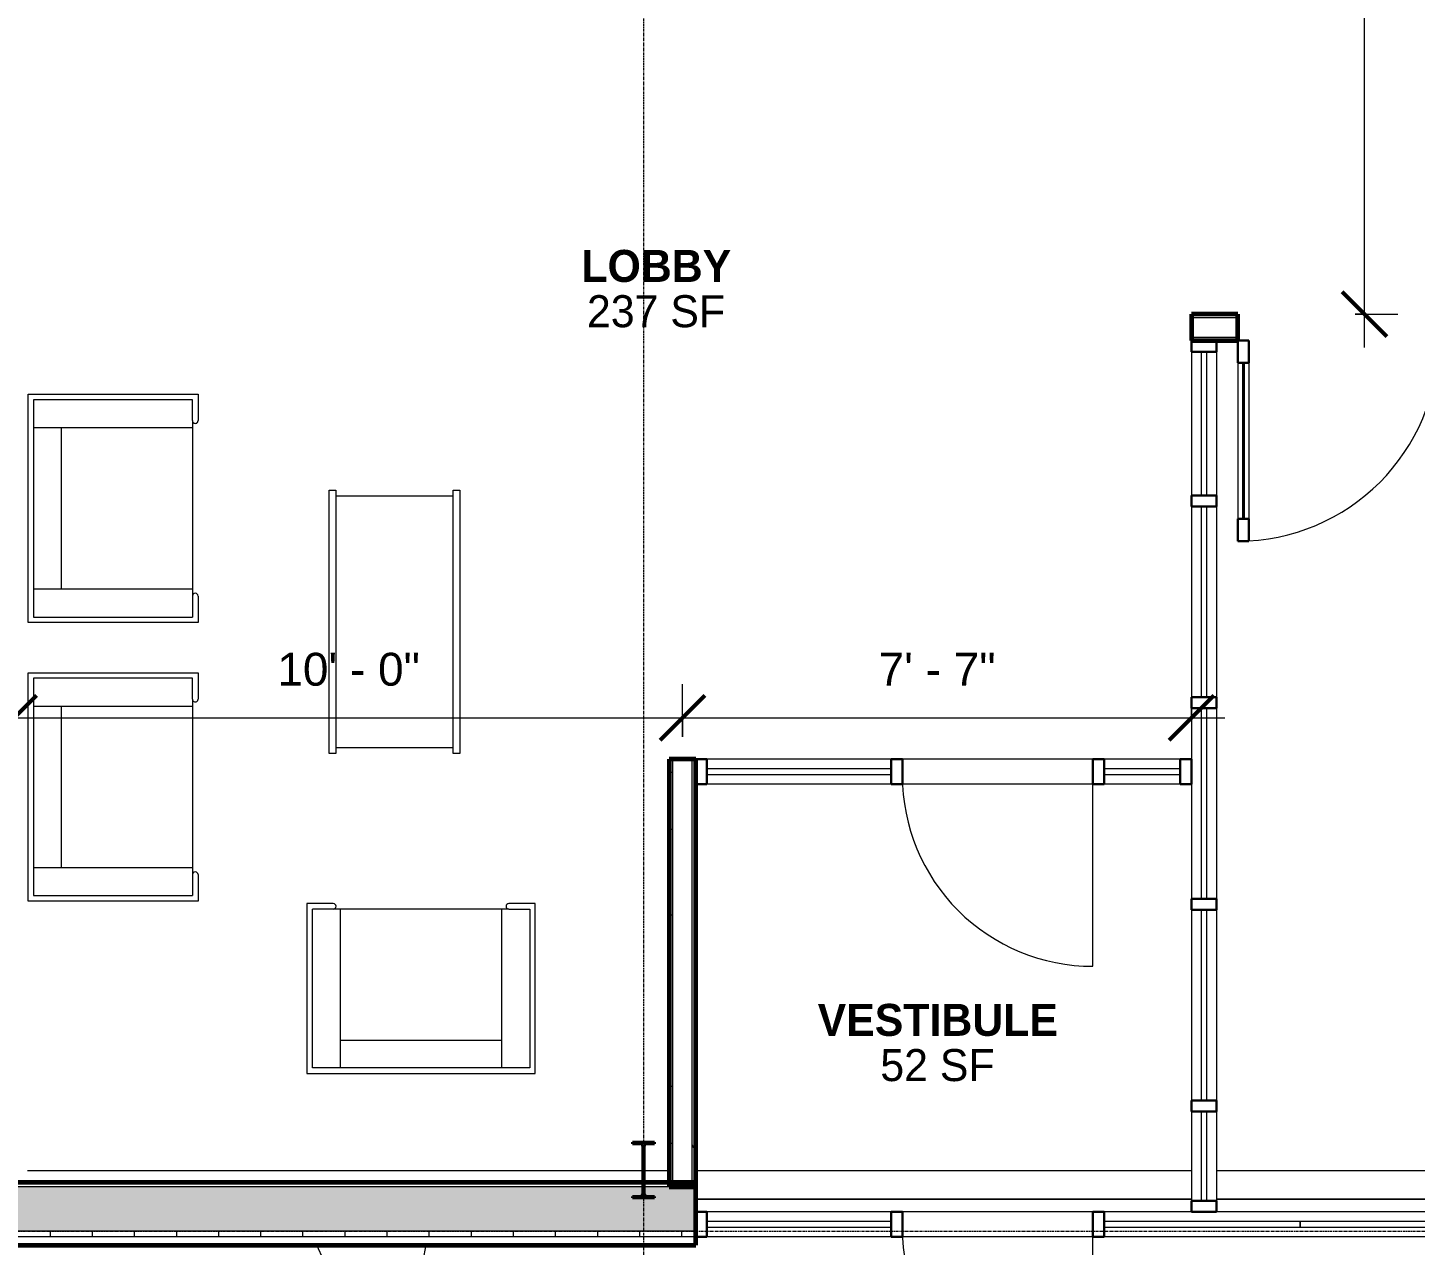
# Model space of a CAD drawing. Header units: inches. Extents: x 30 to 2293, y -1876 to -115.
# Drawn here: x 1589.8 to 1838.8, y -1539 to -1320.5 of the extents above; entities that cross this region are included whole.
import ezdxf

# ---------------------------------------------------------------- set-up
doc = ezdxf.new("R2010")
doc.units = ezdxf.units.IN
doc.header["$MEASUREMENT"] = 0
doc.linetypes.add('Grid Line 1_2_', pattern=[0.875, 0.5, -0.125, 0.125, -0.125])
for name, color, linetype, lineweight in [('A-ANNO-DIMS', 211, 'Continuous', 9), ('A-ANNO-DIMS-64', 211, 'Continuous', 9), ('A-AREA-IDEN', 2, 'Continuous', 9), ('A-DOOR', 31, 'Continuous', 18), ('A-DOOR-GLAZ', 31, 'Continuous', 40), ('A-GLAZ-CURT', 52, 'Continuous', 9), ('A-GLAZ-CWMG', 51, 'Continuous', 9), ('A-WALL', 113, 'Continuous', 18), ('A-WALL-PATT', 111, 'Continuous', 60), ('C-TOPO', 7, 'Continuous', 9), ('I-FURN', 30, 'Continuous', 9), ('I-FURN-PNLS', 30, 'Continuous', 9), ('I-WALL', 2, 'Continuous', 18), ('L-PLNT', 71, 'Continuous', 9), ('L-SITE-WALL', 31, 'Continuous', 18), ('S-COLS', 52, 'Continuous', 9), ('S-GRID', 1, 'Continuous', 9)]:
    doc.layers.add(name, color=color, linetype=linetype, lineweight=lineweight)
doc.styles.add('Arial', font='arial.ttf', dxfattribs={"height": 5.901198})
doc.styles.add('Century Gothic', font='GOTHIC.TTF', dxfattribs={"height": 5.748447})
doc.styles.add('Century Gothic_B', font='GOTHICB.TTF', dxfattribs={"height": 5.744479})
doc.dimstyles.new('Linear_-_3_32__Arial', dxfattribs={"dimscale": 12, "dimtxt": 6, "dimasz": 0.666667, "dimexe": 0.5, "dimexo": 0.333333, "dimgap": 0.333333, "dimtad": 1, "dimdec": 0, "dimzin": 1, "dimdsep": 46, "dimlunit": 4, "dimtxsty": 'Arial', "dimblk1": 'OBLIQUE', "dimblk2": 'OBLIQUE', "dimsah": 1, "dimcen": 0.09, "dimdle": 0.5, "dimazin": 0, "dimtfac": 1, "dimtdec": 4, "dimtix": 1, "dimtmove": 0, "dimatfit": 3, "dimfxl": 1, "dimtvp": 1, "dimfrac": 2, "dimtolj": 1, "dimtzin": 0, "dimarcsym": 2})
doc.dimstyles.new('Linear_-_3_32__Arial_1', dxfattribs={"dimscale": 12, "dimtxt": 6, "dimasz": 0.666667, "dimexe": 0.5, "dimexo": 0.333333, "dimgap": 0.333333, "dimtad": 1, "dimdec": 0, "dimzin": 1, "dimdsep": 46, "dimlunit": 4, "dimtxsty": 'Arial', "dimblk1": 'OBLIQUE', "dimblk2": 'OBLIQUE', "dimsah": 1, "dimcen": 0.09, "dimdle": 0.5, "dimazin": 0, "dimtfac": 1, "dimtdec": 4, "dimtix": 1, "dimtmove": 0, "dimatfit": 3, "dimfxl": 1, "dimtvp": 1, "dimfrac": 2, "dimtolj": 1, "dimtzin": 0, "dimarcsym": 2})
doc.dimstyles.new('Linear_-_3_32__Arial_2', dxfattribs={"dimscale": 12, "dimtxt": 6, "dimasz": 0.666667, "dimexe": 0.5, "dimexo": 0.333333, "dimgap": 0.333333, "dimtad": 1, "dimdec": 0, "dimzin": 1, "dimdsep": 46, "dimlunit": 4, "dimtxsty": 'Arial', "dimblk1": 'OBLIQUE', "dimblk2": 'OBLIQUE', "dimsah": 1, "dimcen": 0.09, "dimdle": 0.5, "dimazin": 0, "dimtfac": 1, "dimtdec": 4, "dimtix": 1, "dimtmove": 0, "dimatfit": 3, "dimfxl": 1, "dimtvp": 1, "dimfrac": 2, "dimtolj": 1, "dimtzin": 0, "dimarcsym": 2})
pattern_1 = [(0, (0, 0), (20.48, 5.12), [0.845, -14.515, 0.845, -14.515, -81.92]), (0, (0, 0), (20.48, 5.12), [-30.72, 0.845, -29.875, 0.845, -14.515, -35.84]), (0, (0, 0), (20.48, 5.12), [-76.8, 0.845, -9.395, 0.845, -24.755]), (120, (7.68, 2.56), (-14.67405, 15.1762), [0.845, -14.515, 0.845, -14.515, -81.92]), (120, (7.68, 2.56), (-14.67405, 15.1762), [-30.72, 0.845, -29.875, 0.845, -14.515, -35.84]), (120, (7.68, 2.56), (-14.67405, 15.1762), [-76.8, 0.845, -9.395, 0.845, -24.755]), (240, (10.24, 12.8), (-5.80595, -20.2962), [0.845, -14.515, 0.845, -14.515, -81.92]), (240, (10.24, 12.8), (-5.80595, -20.2962), [-30.72, 0.845, -29.875, 0.845, -14.515, -35.84]), (240, (10.24, 12.8), (-5.80595, -20.2962), [-76.8, 0.845, -9.395, 0.845, -24.755])]

# ---------------------------------------------------------------- blocks, each defined once
blk = doc.blocks.new('System Panel - Exterior Glazing-V25-Floor Plan - Office Annex')
at = {"layer": 'A-GLAZ-CURT', "color": 10, "lineweight": 18}
for p, q in [((16.53125, 1.25), (-16.53125, 1.25)), ((-16.53125, 1.25), (-16.53125, 0.25)), ((-16.53125, 0.25), (16.53125, 0.25)), ((16.53125, 0.25), (16.53125, 1.25))]:
    blk.add_line(p, q, dxfattribs=at)
at = {"layer": 'A-GLAZ-CURT', "color": 130}
for p, q in [((-16.53125, 0.25), (-16.53125, 1.25)), ((16.53125, 1.25), (16.53125, 0.25))]:
    blk.add_line(p, q, dxfattribs=at)
at = {"layer": 'A-GLAZ-CURT', "color": 254}
for p, q in [((16.53125, 1.25), (-16.53125, 1.25)), ((-16.53125, 0.25), (16.53125, 0.25))]:
    blk.add_line(p, q, dxfattribs=at)
blk = doc.blocks.new('System Panel - Exterior Glazing-436193-Floor Plan - Office Annex')
at = {"layer": 'A-GLAZ-CURT', "color": 10, "lineweight": 18}
for p, q in [((17.59375, 1.25), (-17.59375, 1.25)), ((-17.59375, 1.25), (-17.59375, 0.25)), ((-17.59375, 0.25), (17.59375, 0.25)), ((17.59375, 0.25), (17.59375, 1.25))]:
    blk.add_line(p, q, dxfattribs=at)
at = {"layer": 'A-GLAZ-CURT', "color": 130}
for p, q in [((-17.59375, 0.25), (-17.59375, 1.25)), ((17.59375, 1.25), (17.59375, 0.25))]:
    blk.add_line(p, q, dxfattribs=at)
at = {"layer": 'A-GLAZ-CURT', "color": 254}
for p, q in [((17.59375, 1.25), (-17.59375, 1.25)), ((-17.59375, 0.25), (17.59375, 0.25))]:
    blk.add_line(p, q, dxfattribs=at)
blk = doc.blocks.new('Rectangular Mullion - Exterior 2_ x 4_5_-V27-Floor Plan - Office Annex')
at = {"layer": 'A-GLAZ-CWMG', "color": 7}
for p, q in [((1744.75, -1532.96), (1711.69, -1532.96)), ((1744.75, -1537.46), (1711.69, -1537.46))]:
    blk.add_line(p, q, dxfattribs=at)
blk = doc.blocks.new('Rectangular Mullion - Exterior 2_ x 4_5_-430004-Floor Plan - Office Annex')
at = {"layer": 'A-GLAZ-CWMG', "color": 7}
for p, q in [((1798.62, -1532.96), (1782.94, -1532.96)), ((1818.12, -1532.96), (1803.12, -1532.96)), ((1818.12, -1537.46), (1782.94, -1537.46))]:
    blk.add_line(p, q, dxfattribs=at)
blk = doc.blocks.new('Rectangular Mullion - Exterior 2_ x 4_5_-430005-Floor Plan - Office Annex')
at = {"layer": 'A-GLAZ-CWMG', "color": 7}
for p, q in [((1853.31, -1532.96), (1818.12, -1532.96)), ((1853.31, -1537.46), (1818.12, -1537.46))]:
    blk.add_line(p, q, dxfattribs=at)
blk = doc.blocks.new('Rectangular Mullion - Exterior 2_ x 4_5_-V30-Floor Plan - Office Annex')
at = {"layer": 'A-GLAZ-CWMG', "color": 50, "lineweight": 30}
for p, q in [((0, 1.5), (-2, 1.5)), ((-2, 1.5), (-2, -3)), ((0, -3), (0, 1.5)), ((-2, -3), (0, -3))]:
    blk.add_line(p, q, dxfattribs=at)
blk = doc.blocks.new('Rectangular Mullion - Exterior 2_ x 4_5_-V31-Floor Plan - Office Annex')
at = {"layer": 'A-GLAZ-CWMG', "color": 50, "lineweight": 30}
for p, q in [((-1, 1.5), (1, 1.5)), ((-1, -3), (-1, 1.5)), ((1, 1.5), (1, -3)), ((1, -3), (-1, -3))]:
    blk.add_line(p, q, dxfattribs=at)
blk = doc.blocks.new('Door_Single_Storefront - one-V32-Floor Plan - Office Annex')
at = {"layer": 'A-DOOR', "color": 10}
blk.add_line((-17.09375, 34.1875), (-17.09375, 0), dxfattribs=at)
blk.add_arc((-17.09375, 0), 34.1875, 360, 90, dxfattribs=at)
blk = doc.blocks.new('Rectangular Mullion - Exterior 2_ x 4_5_-V33-Floor Plan - Office Annex')
at = {"layer": 'A-GLAZ-CWMG', "color": 7}
for p, q in [((1780.94, -1532.96), (1746.75, -1532.96)), ((1780.94, -1537.46), (1746.75, -1537.46))]:
    blk.add_line(p, q, dxfattribs=at)
blk = doc.blocks.new('Rectangular Mullion - Exterior 2_ x 4_5_-V34-Floor Plan - Office Annex')
at = {"layer": 'A-GLAZ-CWMG', "color": 50, "lineweight": 30}
for p, q in [((-1, 1.5), (1, 1.5)), ((-1, -3), (-1, 1.5)), ((1, 1.5), (1, -3)), ((1, -3), (-1, -3))]:
    blk.add_line(p, q, dxfattribs=at)
blk = doc.blocks.new('RPC Shrub - Thevetia 5_-6_-V35-Floor Plan - Office Annex')
at = {"layer": 'L-PLNT', "color": 252}
for p, q in [((0, 0), (-13.68, 29.75)), ((-2.95, 27.84), (-2.02, 18.97)), ((0, 0), (5.94, 29.75)), ((2.95, 27.84), (2.02, 18.97)), ((0, 0), (-20.61, 26.21)), ((-12.09, 25.26), (-7.86, 16.43)), ((-7.96, 26.84), (-5.59, 18.01)), ((0, 0), (21.02, 25.88)), ((7.96, 26.84), (5.59, 18.01)), ((12.09, 25.26), (7.86, 16.43)), ((-16.33, 22.75), (-10.57, 14.53)), ((16.33, 22.75), (10.57, 14.53)), ((-19.56, 20.03), (-12.68, 13.05)), ((19.56, 20.03), (12.68, 13.05)), ((-22.54, 16.61), (-13.53, 10.3)), ((22.54, 16.61), (13.53, 10.3)), ((-24.88, 12.85), (-15.27, 7.81)), ((24.88, 12.85), (15.27, 7.81)), ((-29.1, 10.08), (0.46, 0.17)), ((-26.46, 9.16), (-18.94, 6.43)), ((0, 0), (31.86, 9.81)), ((26.46, 9.16), (18.94, 6.43)), ((-27.42, 5.69), (-19.78, 4.12)), ((27.42, 5.69), (19.78, 4.12)), ((0, 0), (-33, -4.76)), ((0, 0), (-28.22, -8.69)), ((-27.9, 2.4), (-20.28, 1.69)), ((0, 0), (-23.79, -23.36)), ((0, 0), (-14.27, -30.13)), ((0, 0), (13.06, -28.42)), ((0, 0), (4.76, -33)), ((0, 0), (17.61, -28.31)), ((0, 0), (28.36, -17.54)), ((27.9, 2.4), (20.28, 1.69)), ((-27.9, -2.4), (-20.28, -1.69)), ((4.91, -1.65), (22, -7.37)), ((27.9, -2.4), (20.28, -1.69)), ((-27.42, -5.69), (-19.78, -4.12)), ((27.42, -5.69), (19.78, -4.12)), ((-26.46, -9.16), (-18.94, -6.43)), ((26.46, -9.16), (18.94, -6.43)), ((31.57, -10.71), (20.84, -7.07)), ((-24.88, -12.85), (-15.27, -7.81)), ((24.88, -12.85), (15.27, -7.81)), ((-22.54, -16.61), (-13.53, -10.3)), ((22.54, -16.61), (13.53, -10.3)), ((-19.56, -20.03), (-12.68, -13.05)), ((-16.33, -22.75), (-10.57, -14.53)), ((16.33, -22.75), (10.57, -14.53)), ((19.56, -20.03), (12.68, -13.05)), ((-12.09, -25.26), (-7.86, -16.43)), ((12.09, -25.26), (7.86, -16.43)), ((-13.3, -27.78), (-8.64, -18.07)), ((-7.96, -26.84), (-5.59, -18.01)), ((-2.95, -27.84), (-2.02, -18.97)), ((2.95, -27.84), (2.02, -18.97)), ((7.96, -26.84), (5.59, -18.01))]:
    blk.add_line(p, q, dxfattribs=at)
for start, end in [(360, 180), (180, 360)]:
    blk.add_arc((0, 0), 2, start, end, dxfattribs=at)
blk = doc.blocks.new('Open Source Metal Building_Exterior_rvt-1-Floor Plan - Office Annex')
at = {"layer": 'A-WALL-PATT', "lineweight": 9}
h = blk.add_hatch(dxfattribs=at)
h.set_pattern_fill('FP_2', color=8, style=0, pattern_type=2)
h.set_pattern_definition([(161.57, (0.32, 0.32), (-2.56049618, -0.0005374), [0, -18.214, 2.022, 0]), (18.43, (-0.32, 0.32), (-2.56049618, 0.0005374), [0, -18.214, 2.022, 0]), (108.43, (0.32, 0.32), (1.2792209, -6.40087673), [6.07, -14.166]), (71.57, (-0.32, 0.32), (1.2792209, 6.40087673), [6.07, -14.166])])
h.paths.add_polyline_path([(487.19, -1536.46), (576.09, -1536.46), (576.09, -1528.46), (487.19, -1528.46)], flags=0)
h.paths.add_polyline_path([(614.28, -1536.46), (768.25, -1536.46), (768.25, -1528.46), (614.28, -1528.46)], flags=0)
h.paths.add_polyline_path([(806.43, -1536.46), (960.4, -1536.46), (960.4, -1528.46), (806.43, -1528.46)], flags=0)
h.paths.add_polyline_path([(1038.09, -1536.46), (1152.56, -1536.46), (1152.56, -1528.46), (998.59, -1528.46), (998.59, -1536.46)], flags=0)
h.paths.add_polyline_path([(1190.75, -1536.46), (1344.72, -1536.46), (1344.72, -1528.46), (1190.75, -1528.46)], flags=0)
h.paths.add_polyline_path([(1382.9, -1536.46), (1536.87, -1536.46), (1536.87, -1528.46), (1382.9, -1528.46)], flags=0)
h.paths.add_polyline_path([(1575.06, -1536.46), (1709.69, -1536.46), (1709.69, -1528.46), (1575.06, -1528.46)], flags=0)
h = blk.add_hatch(dxfattribs=at)
h.set_pattern_fill('FP_3', style=0, pattern_type=2)
h.set_pattern_definition([(0, (0, 0), (0, 7.554), []), (90, (0, 0), (-7.554, 5e-16), [])])
h.paths.add_polyline_path([(487.19, -1537.46), (576.09, -1537.46), (576.09, -1536.46), (487.19, -1536.46)], flags=0)
h.paths.add_polyline_path([(614.28, -1537.46), (768.25, -1537.46), (768.25, -1536.46), (614.28, -1536.46)], flags=0)
h.paths.add_polyline_path([(806.43, -1537.46), (960.4, -1537.46), (960.4, -1536.46), (806.43, -1536.46)], flags=0)
h.paths.add_polyline_path([(998.59, -1537.46), (1152.56, -1537.46), (1152.56, -1536.46), (998.59, -1536.46)], flags=0)
h.paths.add_polyline_path([(1190.75, -1537.46), (1344.72, -1537.46), (1344.72, -1536.46), (1190.75, -1536.46)], flags=0)
h.paths.add_polyline_path([(1382.9, -1537.46), (1536.87, -1537.46), (1536.87, -1536.46), (1382.9, -1536.46)], flags=0)
h.paths.add_polyline_path([(1575.06, -1537.46), (1709.69, -1537.46), (1709.69, -1536.46), (1575.06, -1536.46)], flags=0)
at = {"layer": 'S-COLS'}
h = blk.add_hatch(dxfattribs=at)
h.set_pattern_fill('FP_4', color=256, style=0, pattern_type=2)
h.set_pattern_definition([(45, (0, 0), (-6.335677, 6.335677), []), (45, (0, 9.6), (-6.335677, 6.335677), [])])
h.paths.add_polyline_path([(1698.31, -1530.46), (1702.31, -1530.46), (1702.31, -1530.19), (1700.97, -1530.19), (1700.59, -1530.03), (1700.43, -1529.65), (1700.43, -1521.27), (1700.59, -1520.89), (1700.97, -1520.73), (1702.31, -1520.73), (1702.31, -1520.46), (1698.31, -1520.46), (1698.31, -1520.73), (1699.65, -1520.73), (1700.04, -1520.89), (1700.2, -1521.27), (1700.2, -1529.65), (1700.04, -1530.03), (1699.65, -1530.19), (1698.31, -1530.19)], flags=0)
at = {"layer": 'A-WALL', "color": 10}
for p, q in [((1709.69, -1528.46), (1575.06, -1528.46)), ((1709.69, -1536.46), (1575.06, -1536.46)), ((1709.69, -1537.46), (1575.06, -1537.46))]:
    blk.add_line(p, q, dxfattribs=at)
at = {"layer": 'C-TOPO'}
for p, q in [((1700.2, -1525.59), (1589.78, -1525.59)), ((1704.94, -1525.59), (1700.43, -1525.59)), ((1798.62, -1525.59), (1709.69, -1525.59)), ((2030.2, -1525.59), (1803.12, -1525.59)), ((1709.69, -1530.71), (1798.62, -1530.71)), ((1798.62, -1530.71), (1709.69, -1530.71)), ((1803.12, -1530.71), (1888.44, -1530.71)), ((1888.44, -1530.71), (1803.12, -1530.71))]:
    blk.add_line(p, q, dxfattribs=at)
at = {"layer": 'L-SITE-WALL', "color": 250, "lineweight": 60}
for p, q in [((1709.69, -1527.71), (1575.06, -1527.71)), ((1709.69, -1538.96), (1709.69, -1527.71)), ((1575.06, -1538.96), (1709.69, -1538.96))]:
    blk.add_line(p, q, dxfattribs=at)
at = {"layer": 'S-COLS', "color": 90, "lineweight": 40}
for p, q in [((1702.31, -1520.46), (1698.31, -1520.46)), ((1698.31, -1520.46), (1698.31, -1520.73)), ((1698.31, -1520.73), (1699.65, -1520.73)), ((1700.97, -1520.73), (1702.31, -1520.73)), ((1702.31, -1520.73), (1702.31, -1520.46)), ((1700.2, -1521.27), (1700.2, -1529.65)), ((1700.43, -1529.65), (1700.43, -1521.27)), ((1699.65, -1530.19), (1698.31, -1530.19)), ((1698.31, -1530.19), (1698.31, -1530.46)), ((1698.31, -1530.46), (1702.31, -1530.46)), ((1702.31, -1530.19), (1700.97, -1530.19)), ((1702.31, -1530.46), (1702.31, -1530.19))]:
    blk.add_line(p, q, dxfattribs=at)
for centre, start, end in [((1699.65, -1521.27), 0, 90), ((1700.97, -1521.27), 90, 180), ((1699.65, -1529.65), 270, 0), ((1700.97, -1529.65), 180, 270)]:
    blk.add_arc(centre, 0.543, start, end, dxfattribs=at)
at = {"layer": 'S-GRID', "linetype": 'Grid Line 1_2_'}
for p, q in [((1700.31, -114.83), (1700.31, -1843.89)), ((62.02, -1536.46), (2260.57, -1536.46))]:
    blk.add_line(p, q, dxfattribs=at)
at = {"lineweight": 9, "rotation": 180}
for name, p in [('Rectangular Mullion - Exterior 2_ x 4_5_-V30-Floor Plan - Office Annex', (1709.69, -1535.96)), ('Door_Single_Storefront - one-V32-Floor Plan - Office Annex', (1763.84, -1535.96))]:
    blk.add_blockref(name, p, dxfattribs=at)
at = {"lineweight": 9}
for name, p in [('Rectangular Mullion - Exterior 2_ x 4_5_-V27-Floor Plan - Office Annex', (0, 0)), ('Rectangular Mullion - Exterior 2_ x 4_5_-V33-Floor Plan - Office Annex', (0, 0)), ('Rectangular Mullion - Exterior 2_ x 4_5_-430004-Floor Plan - Office Annex', (0, 0)), ('Rectangular Mullion - Exterior 2_ x 4_5_-430005-Floor Plan - Office Annex', (0, 0)), ('System Panel - Exterior Glazing-V25-Floor Plan - Office Annex', (1728.22, -1535.96)), ('System Panel - Exterior Glazing-436193-Floor Plan - Office Annex', (1800.53, -1535.96)), ('System Panel - Exterior Glazing-436193-Floor Plan - Office Annex', (1835.72, -1535.96)), ('RPC Shrub - Thevetia 5_-6_-V35-Floor Plan - Office Annex', (1655.41, -1568.71))]:
    blk.add_blockref(name, p, dxfattribs=at)
at = {"lineweight": 9, "extrusion": (0, 0, -1), "rotation": 180}
for name, p in [('Rectangular Mullion - Exterior 2_ x 4_5_-V34-Floor Plan - Office Annex', (-1745.75, -1535.96)), ('Rectangular Mullion - Exterior 2_ x 4_5_-V31-Floor Plan - Office Annex', (-1781.94, -1535.96))]:
    blk.add_blockref(name, p, dxfattribs=at)
blk = doc.blocks.new('Single-Glass 1 - 36_ x 84_-564710-Floor Plan - Office Annex')
at = {"layer": 'A-DOOR', "lineweight": 30}
for p, q in [((16, 34.375), (16, 38.375)), ((18, 38.375), (16, 38.375)), ((18, 34.375), (18, 38.375)), ((16, 34.375), (18, 34.375)), ((16, 6.375), (18, 6.375)), ((16, 2.375), (16, 6.375)), ((18, 2.375), (18, 6.375)), ((18, 2.375), (16, 2.375))]:
    blk.add_line(p, q, dxfattribs=at)
at = {"layer": 'A-DOOR', "lineweight": 9}
for p, q in [((16, 6.375), (16, 34.375)), ((18, 6.375), (18, 34.375))]:
    blk.add_line(p, q, dxfattribs=at)
blk.add_arc((18, 2.375), 36, 90, 180, dxfattribs=at)
at = {"layer": 'A-DOOR-GLAZ'}
blk.add_line((17, 34.375), (17, 6.375), dxfattribs=at)
blk = doc.blocks.new('Chair-Corbu - Chair-255065-Floor Plan - Office Annex')
at = {"layer": 'I-FURN'}
for p, q in [((2.07, -33.63), (2.07, -3.13)), ((2.07, -3.13), (6.82, -3.13)), ((6.82, -4.13), (3.07, -4.13)), ((3.07, -4.13), (3.07, -32.63)), ((6.82, -4.13), (38.31, -4.13)), ((8.07, -32.63), (8.07, -4.13)), ((37.07, -4.13), (37.07, -32.63)), ((38.31, -3.13), (43.07, -3.13)), ((38.31, -4.13), (42.07, -4.13)), ((42.07, -32.63), (42.07, -4.13)), ((43.07, -3.13), (43.07, -33.63)), ((37.07, -27.63), (8.07, -27.63)), ((43.07, -33.63), (2.07, -33.63)), ((3.07, -32.63), (42.07, -32.63))]:
    blk.add_line(p, q, dxfattribs=at)
for centre, start, end in [((6.82, -3.63), 270, 90), ((38.31, -3.63), 90, 270)]:
    blk.add_arc(centre, 0.5, start, end, dxfattribs=at)
blk = doc.blocks.new('Chair-Corbu - Chair-254927-Floor Plan - Office Annex')
at = {"layer": 'I-FURN'}
for p, q in [((43.07, 33.63), (2.07, 33.63)), ((2.07, 33.63), (2.07, 3.13)), ((3.07, 32.63), (42.07, 32.63)), ((3.07, 4.13), (3.07, 32.63)), ((8.07, 32.63), (8.07, 4.13)), ((37.07, 4.13), (37.07, 32.63)), ((42.07, 32.63), (42.07, 4.13)), ((43.07, 3.13), (43.07, 33.63)), ((37.07, 27.63), (8.07, 27.63)), ((2.07, 3.13), (6.82, 3.13)), ((6.82, 4.13), (3.07, 4.13)), ((6.82, 4.13), (38.31, 4.13)), ((38.31, 4.13), (42.07, 4.13)), ((38.31, 3.13), (43.07, 3.13))]:
    blk.add_line(p, q, dxfattribs=at)
for centre, start, end in [((6.82, 3.63), 270, 90), ((38.31, 3.63), 90, 270)]:
    blk.add_arc(centre, 0.5, start, end, dxfattribs=at)
blk = doc.blocks.new('Haworth_m sit-Table - Rectangle-338318-Floor Plan - Office Annex')
at = {"layer": 'I-FURN-PNLS'}
for p, q in [((-23.625, 11.75), (23.625, 11.75)), ((-23.625, 10.5), (-23.625, 11.75)), ((-22.625, 10.5), (-23.625, 10.5)), ((-22.625, -10.5), (-22.625, 10.5)), ((22.625, 10.5), (-22.625, 10.5)), ((22.625, 10.5), (22.625, -10.5)), ((23.625, 10.5), (22.625, 10.5)), ((23.625, 11.75), (23.625, 10.5)), ((-23.625, -10.5), (-22.625, -10.5)), ((-23.625, -11.75), (-23.625, -10.5)), ((23.625, -11.75), (-23.625, -11.75)), ((-22.625, -10.5), (22.625, -10.5)), ((22.625, -10.5), (23.625, -10.5)), ((23.625, -10.5), (23.625, -11.75))]:
    blk.add_line(p, q, dxfattribs=at)
blk = doc.blocks.new('System Panel - Exterior Glazing-696241-Floor Plan - Office Annex')
at = {"layer": 'A-GLAZ-CURT', "lineweight": 18}
for p, q in [((8, 1.25), (-8, 1.25)), ((-8, 1.25), (-8, 0.25)), ((-8, 0.25), (8, 0.25)), ((8, 0.25), (8, 1.25))]:
    blk.add_line(p, q, dxfattribs=at)
at = {"layer": 'A-GLAZ-CURT'}
for p, q in [((-8, 0.25), (-8, 1.25)), ((8, 1.25), (-8, 1.25)), ((-8, 0.25), (8, 0.25)), ((8, 1.25), (8, 0.25))]:
    blk.add_line(p, q, dxfattribs=at)
blk = doc.blocks.new('System Panel - Exterior Glazing-430016-Floor Plan - Office Annex')
at = {"layer": 'A-GLAZ-CURT', "lineweight": 18}
for p, q in [((17.09375, 1.25), (-17.09375, 1.25)), ((-17.09375, 1.25), (-17.09375, 0.25)), ((-17.09375, 0.25), (17.09375, 0.25)), ((17.09375, 0.25), (17.09375, 1.25))]:
    blk.add_line(p, q, dxfattribs=at)
at = {"layer": 'A-GLAZ-CURT'}
for p, q in [((-17.09375, 0.25), (-17.09375, 1.25)), ((17.09375, 1.25), (-17.09375, 1.25)), ((-17.09375, 0.25), (17.09375, 0.25)), ((17.09375, 1.25), (17.09375, 0.25))]:
    blk.add_line(p, q, dxfattribs=at)
blk = doc.blocks.new('System Panel - Exterior Glazing-712870-Floor Plan - Office Annex')
at = {"layer": 'A-GLAZ-CURT', "lineweight": 18}
for p, q in [((12.90625, 1.25), (-12.90625, 1.25)), ((-12.90625, 1.25), (-12.90625, 0.25)), ((-12.90625, 0.25), (12.90625, 0.25)), ((12.90625, 0.25), (12.90625, 1.25))]:
    blk.add_line(p, q, dxfattribs=at)
at = {"layer": 'A-GLAZ-CURT'}
for p, q in [((-12.90625, 0.25), (-12.90625, 1.25)), ((12.90625, 1.25), (-12.90625, 1.25)), ((-12.90625, 0.25), (12.90625, 0.25)), ((12.90625, 1.25), (12.90625, 0.25))]:
    blk.add_line(p, q, dxfattribs=at)
blk = doc.blocks.new('Rectangular Mullion - Exterior 2_ x 4_5_-696238-Floor Plan - Office Annex')
at = {"layer": 'A-GLAZ-CWMG'}
for p, q in [((1798.62, -1514.96), (1798.62, -1530.96)), ((1803.12, -1514.96), (1803.12, -1530.96))]:
    blk.add_line(p, q, dxfattribs=at)
blk = doc.blocks.new('Rectangular Mullion - Exterior 2_ x 4_5_-435970-Floor Plan - Office Annex')
at = {"layer": 'A-GLAZ-CWMG'}
for p, q in [((1798.62, -1406.4), (1798.62, -1440.59)), ((1803.12, -1406.4), (1803.12, -1440.59))]:
    blk.add_line(p, q, dxfattribs=at)
blk = doc.blocks.new('Rectangular Mullion - Exterior 2_ x 4_5_-430060-Floor Plan - Office Annex')
at = {"layer": 'A-GLAZ-CWMG', "lineweight": 30}
for p, q in [((-2, 1.5), (0, 1.5)), ((-2, -3), (-2, 1.5)), ((0, 1.5), (0, -3)), ((0, -3), (-2, -3))]:
    blk.add_line(p, q, dxfattribs=at)
blk = doc.blocks.new('Rectangular Mullion - Exterior 2_ x 4_5_-430056-Floor Plan - Office Annex')
at = {"layer": 'A-GLAZ-CWMG', "lineweight": 30}
for p, q in [((-1, 1.5), (1, 1.5)), ((-1, -3), (-1, 1.5)), ((1, 1.5), (1, -3)), ((1, -3), (-1, -3))]:
    blk.add_line(p, q, dxfattribs=at)
blk = doc.blocks.new('Rectangular Mullion - Exterior 2_ x 4_5_-430069-Floor Plan - Office Annex')
at = {"layer": 'A-GLAZ-CWMG', "lineweight": 30}
for p, q in [((0, 1.5), (-2, 1.5)), ((-2, 1.5), (-2, -3)), ((0, -3), (0, 1.5)), ((-2, -3), (0, -3))]:
    blk.add_line(p, q, dxfattribs=at)
blk = doc.blocks.new('Rectangular Mullion - Exterior 2_ x 4_5_-712868-Floor Plan - Office Annex')
at = {"layer": 'A-GLAZ-CWMG'}
for p, q in [((1798.62, -1378.59), (1798.62, -1404.4)), ((1803.12, -1378.59), (1803.12, -1404.4))]:
    blk.add_line(p, q, dxfattribs=at)
blk = doc.blocks.new('Rectangular Mullion - Exterior 2_ x 4_5_-V2-Floor Plan - Office Annex')
at = {"layer": 'A-GLAZ-CWMG'}
for p, q in [((1798.62, -1442.59), (1798.62, -1451.71)), ((1803.12, -1442.59), (1803.12, -1476.77)), ((1798.62, -1456.21), (1798.62, -1476.77))]:
    blk.add_line(p, q, dxfattribs=at)
blk = doc.blocks.new('System Panel - Exterior Glazing-430013-Floor Plan - Office Annex')
at = {"layer": 'A-GLAZ-CURT', "lineweight": 18}
for p, q in [((16.53125, 1.25), (-16.53125, 1.25)), ((-16.53125, 1.25), (-16.53125, 0.25)), ((-16.53125, 0.25), (16.53125, 0.25)), ((16.53125, 0.25), (16.53125, 1.25))]:
    blk.add_line(p, q, dxfattribs=at)
at = {"layer": 'A-GLAZ-CURT'}
for p, q in [((-16.53125, 0.25), (-16.53125, 1.25)), ((16.53125, 1.25), (-16.53125, 1.25)), ((-16.53125, 0.25), (16.53125, 0.25)), ((16.53125, 1.25), (16.53125, 0.25))]:
    blk.add_line(p, q, dxfattribs=at)
blk = doc.blocks.new('Door_Single_Storefront - one-561384-Floor Plan - Office Annex')
at = {"layer": 'A-DOOR'}
blk.add_line((-17.09375, 34.1875), (-17.09375, 0), dxfattribs=at)
blk.add_arc((-17.09375, 0), 34.1875, 360, 90, dxfattribs=at)
blk = doc.blocks.new('Rectangular Mullion - Exterior 2_ x 4_5_-430003-Floor Plan - Office Annex')
at = {"layer": 'A-GLAZ-CWMG'}
for p, q in [((1744.75, -1451.71), (1711.69, -1451.71)), ((1744.75, -1456.21), (1711.69, -1456.21))]:
    blk.add_line(p, q, dxfattribs=at)
blk = doc.blocks.new('Rectangular Mullion - Exterior 2_ x 4_5_-430006-Floor Plan - Office Annex')
at = {"layer": 'A-GLAZ-CWMG'}
for p, q in [((1780.94, -1451.71), (1746.75, -1451.71)), ((1780.94, -1456.21), (1746.75, -1456.21))]:
    blk.add_line(p, q, dxfattribs=at)
blk = doc.blocks.new('Rectangular Mullion - Exterior 2_ x 4_5_-430019-Floor Plan - Office Annex')
at = {"layer": 'A-GLAZ-CWMG', "lineweight": 30}
for p, q in [((-2, 1.5), (0, 1.5)), ((-2, -3), (-2, 1.5)), ((0, 1.5), (0, -3)), ((0, -3), (-2, -3))]:
    blk.add_line(p, q, dxfattribs=at)
blk = doc.blocks.new('Rectangular Mullion - Exterior 2_ x 4_5_-430022-Floor Plan - Office Annex')
at = {"layer": 'A-GLAZ-CWMG', "lineweight": 30}
for p, q in [((0, 1.5), (-2, 1.5)), ((-2, 1.5), (-2, -3)), ((0, -3), (0, 1.5)), ((-2, -3), (0, -3))]:
    blk.add_line(p, q, dxfattribs=at)
blk = doc.blocks.new('Rectangular Mullion - Exterior 2_ x 4_5_-430008-Floor Plan - Office Annex')
at = {"layer": 'A-GLAZ-CWMG', "lineweight": 30}
for p, q in [((-1, 1.5), (1, 1.5)), ((-1, -3), (-1, 1.5)), ((1, 1.5), (1, -3)), ((1, -3), (-1, -3))]:
    blk.add_line(p, q, dxfattribs=at)
blk = doc.blocks.new('System Panel - Exterior Glazing-696174-Floor Plan - Office Annex')
at = {"layer": 'A-GLAZ-CURT', "lineweight": 18}
for p, q in [((6.84375, 1.25), (-6.84375, 1.25)), ((-6.84375, 1.25), (-6.84375, 0.25)), ((-6.84375, 0.25), (6.84375, 0.25)), ((6.84375, 0.25), (6.84375, 1.25))]:
    blk.add_line(p, q, dxfattribs=at)
at = {"layer": 'A-GLAZ-CURT'}
for p, q in [((-6.84375, 0.25), (-6.84375, 1.25)), ((6.84375, 1.25), (-6.84375, 1.25)), ((-6.84375, 0.25), (6.84375, 0.25)), ((6.84375, 1.25), (6.84375, 0.25))]:
    blk.add_line(p, q, dxfattribs=at)
blk = doc.blocks.new('Rectangular Mullion - Exterior 2_ x 4_5_-696172-Floor Plan - Office Annex')
at = {"layer": 'A-GLAZ-CWMG'}
for p, q in [((1796.62, -1451.71), (1782.94, -1451.71)), ((1796.62, -1456.21), (1782.94, -1456.21))]:
    blk.add_line(p, q, dxfattribs=at)
blk = doc.blocks.new('DIMBLOCK4-Floor Plan - Office Annex')
at = {"layer": 'A-ANNO-DIMS-64', "lineweight": 50}
for p, q in [((1426.4, -1444.29), (1430.4, -1440.29)), ((1587.4, -1444.29), (1591.4, -1440.29)), ((1426.4, -1444.29), (1422.4, -1448.29)), ((1587.4, -1444.29), (1583.4, -1448.29))]:
    blk.add_line(p, q, dxfattribs=at)
at = {"layer": 'A-ANNO-DIMS-64'}
for p, q in [((1426.4, -1442.63), (1426.4, -1450.29)), ((1426.4, -1444.29), (1426.4, -1442.63)), ((1587.4, -1442.63), (1587.4, -1450.29)), ((1587.4, -1444.29), (1587.4, -1442.63)), ((1426.4, -1444.29), (1587.4, -1444.29))]:
    blk.add_line(p, q, dxfattribs=at)
at = {"layer": 'A-ANNO-DIMS-64', "color": 0, "insert": (1494.16, -1432.63), "char_height": 5.901, "width": 30.5723, "attachment_point": 1, "line_spacing_factor": 0.938532, "style": 'Arial'}
blk.add_mtext('13\' - 5"', dxfattribs=at)
blk = doc.blocks.new('_Oblique')
at = {"color": 0, "linetype": 'ByBlock', "lineweight": -2}
blk.add_line((-0.5, -0.5), (0.5, 0.5), dxfattribs=at)
blk = doc.blocks.new('DIMBLOCK5-Floor Plan - Office Annex')
at = {"layer": 'A-ANNO-DIMS-64'}
for p, q in [((1707.31, -1447.71), (1707.31, -1438.29)), ((1587.4, -1442.63), (1587.4, -1450.29)), ((1587.4, -1444.29), (1587.4, -1442.63)), ((1587.4, -1444.29), (1707.31, -1444.29)), ((1707.31, -1444.29), (1707.31, -1447.71))]:
    blk.add_line(p, q, dxfattribs=at)
at = {"layer": 'A-ANNO-DIMS-64', "lineweight": 50}
for p, q in [((1587.4, -1444.29), (1591.4, -1440.29)), ((1707.31, -1444.29), (1711.31, -1440.29)), ((1587.4, -1444.29), (1583.4, -1448.29)), ((1707.31, -1444.29), (1703.31, -1448.29))]:
    blk.add_line(p, q, dxfattribs=at)
at = {"layer": 'A-ANNO-DIMS-64', "color": 0, "insert": (1634.62, -1432.63), "char_height": 5.901, "width": 30.5723, "attachment_point": 1, "line_spacing_factor": 0.938532, "style": 'Arial'}
blk.add_mtext('10\' - 0"', dxfattribs=at)
blk = doc.blocks.new('DIMBLOCK6-Floor Plan - Office Annex')
at = {"layer": 'A-ANNO-DIMS-64'}
for p, q in [((1707.31, -1447.71), (1707.31, -1438.29)), ((1798.62, -1442.63), (1798.62, -1450.29)), ((1798.62, -1444.29), (1798.62, -1442.63)), ((1707.31, -1444.29), (1804.62, -1444.29)), ((1707.31, -1444.29), (1707.31, -1447.71))]:
    blk.add_line(p, q, dxfattribs=at)
at = {"layer": 'A-ANNO-DIMS-64', "lineweight": 50}
for p, q in [((1707.31, -1444.29), (1711.31, -1440.29)), ((1798.62, -1444.29), (1802.62, -1440.29)), ((1707.31, -1444.29), (1703.31, -1448.29)), ((1798.62, -1444.29), (1794.62, -1448.29))]:
    blk.add_line(p, q, dxfattribs=at)
at = {"layer": 'A-ANNO-DIMS-64', "color": 0, "insert": (1742.49, -1432.63), "char_height": 5.901, "width": 25.1446, "attachment_point": 1, "line_spacing_factor": 0.938532, "style": 'Arial'}
blk.add_mtext('7\' - 7"', dxfattribs=at)
blk = doc.blocks.new('DIMBLOCK24-Floor Plan - Office Annex')
at = {"layer": 'A-ANNO-DIMS-64', "lineweight": 50}
for p, q in [((1829.66, -1174.16), (1825.66, -1170.16)), ((1829.66, -1174.16), (1833.66, -1178.16)), ((1829.66, -1371.84), (1825.66, -1367.84)), ((1829.66, -1371.84), (1833.66, -1375.84))]:
    blk.add_line(p, q, dxfattribs=at)
at = {"layer": 'A-ANNO-DIMS-64'}
for p, q in [((1806.44, -1174.16), (1835.66, -1174.16)), ((1829.66, -1174.16), (1806.44, -1174.16)), ((1829.66, -1377.84), (1829.66, -1174.16)), ((1828.01, -1371.84), (1835.66, -1371.84)), ((1829.66, -1371.84), (1828.01, -1371.84))]:
    blk.add_line(p, q, dxfattribs=at)
at = {"layer": 'A-ANNO-DIMS-64', "color": 0, "insert": (1818.01, -1285.74), "char_height": 5.901, "width": 30.5723, "attachment_point": 1, "rotation": 90, "line_spacing_factor": 0.938532, "style": 'Arial'}
blk.add_mtext('16\' - 6"', dxfattribs=at)

msp = doc.modelspace()

# ---------------------------------------------------------------- hatches: boundary and pattern name
at = {"layer": 'A-WALL-PATT', "lineweight": 9}
h = msp.add_hatch(dxfattribs=at)
h.set_pattern_fill('FP_1', color=256, style=0, pattern_type=2)
h.set_pattern_definition(pattern_1)
h.paths.add_polyline_path([(1944.56, -1372.46), (1944.56, -1371.84), (1865.31, -1371.84), (1865.31, -1372.46), (1884.58, -1372.46)], flags=0)
h.paths.add_polyline_path([(1806.94, -1372.46), (1806.94, -1371.84), (1798.62, -1371.84), (1798.62, -1372.46)], flags=0)
h.paths.add_polyline_path([(1842.94, -1372.46), (1861.19, -1372.46), (1861.19, -1371.84), (1842.94, -1371.84)], flags=0)
h = msp.add_hatch(dxfattribs=at)
h.set_pattern_fill('FP_1', color=256, style=0, pattern_type=2)
h.set_pattern_definition(pattern_1)
h.paths.add_polyline_path([(1944.56, -1376.59), (1948.69, -1376.59), (1948.69, -1375.96), (1842.94, -1375.96), (1842.94, -1376.59), (1884.58, -1376.59)], flags=0)
h.paths.add_polyline_path([(1806.94, -1376.59), (1806.94, -1375.96), (1798.62, -1375.96), (1798.62, -1376.59)], flags=0)
h = msp.add_hatch(dxfattribs=at)
h.set_pattern_fill('FP_1', color=256, style=0, pattern_type=2)
h.set_pattern_definition(pattern_1)
h.paths.add_polyline_path([(1704.94, -1528.46), (1705.56, -1528.46), (1705.56, -1451.71), (1704.94, -1451.71), (1704.94, -1479.4)], flags=0)
h = msp.add_hatch(dxfattribs=at)
h.set_pattern_fill('FP_1', color=256, style=0, pattern_type=2)
h.set_pattern_definition(pattern_1)
h.paths.add_polyline_path([(1709.69, -1528.46), (1709.69, -1451.71), (1709.06, -1451.71), (1709.06, -1528.46)], flags=0)

# ---------------------------------------------------------------- linework, layer by layer
at = {"layer": 'A-WALL'}
for p, q in [((1798.62, -1372.46), (1806.94, -1372.46)), ((1798.62, -1375.96), (1806.94, -1375.96)), ((1705.56, -1528.46), (1705.56, -1451.71)), ((1709.06, -1528.46), (1709.06, -1451.71))]:
    msp.add_line(p, q, dxfattribs=at)
at = {"layer": 'I-WALL', "lineweight": 60}
for p, q in [((1806.94, -1371.84), (1798.62, -1371.84)), ((1798.62, -1371.84), (1798.62, -1376.59)), ((1806.94, -1376.59), (1806.94, -1371.84)), ((1798.62, -1376.59), (1806.94, -1376.59)), ((1704.94, -1451.71), (1704.94, -1528.46)), ((1709.69, -1451.71), (1704.94, -1451.71)), ((1709.69, -1528.46), (1709.69, -1451.71)), ((1704.94, -1528.46), (1709.69, -1528.46))]:
    msp.add_line(p, q, dxfattribs=at)

# ---------------------------------------------------------------- block references
at = {"layer": 'A-DOOR', "rotation": 180}
for name, p in [('Single-Glass 1 - 36_ x 84_-564710-Floor Plan - Office Annex', (1824.94, -1374.21)), ('Door_Single_Storefront - one-561384-Floor Plan - Office Annex', (1763.84, -1454.71))]:
    msp.add_blockref(name, p, dxfattribs=at)
at = {"layer": 'A-GLAZ-CURT', "rotation": 90}
for name, p in [('System Panel - Exterior Glazing-712870-Floor Plan - Office Annex', (1801.62, -1391.49)), ('System Panel - Exterior Glazing-430016-Floor Plan - Office Annex', (1801.62, -1423.49)), ('System Panel - Exterior Glazing-430016-Floor Plan - Office Annex', (1801.62, -1459.68)), ('System Panel - Exterior Glazing-430016-Floor Plan - Office Annex', (1801.62, -1495.87)), ('System Panel - Exterior Glazing-696241-Floor Plan - Office Annex', (1801.62, -1522.96))]:
    msp.add_blockref(name, p, dxfattribs=at)
at = {"layer": 'A-GLAZ-CURT'}
for name, p in [('System Panel - Exterior Glazing-430013-Floor Plan - Office Annex', (1728.22, -1454.71)), ('System Panel - Exterior Glazing-696174-Floor Plan - Office Annex', (1789.78, -1454.71))]:
    msp.add_blockref(name, p, dxfattribs=at)
at = {"layer": 'A-GLAZ-CWMG', "extrusion": (0, 0, -1)}
for name, p, rotation in [('Rectangular Mullion - Exterior 2_ x 4_5_-430060-Floor Plan - Office Annex', (-1801.62, -1376.59), 90), ('Rectangular Mullion - Exterior 2_ x 4_5_-430056-Floor Plan - Office Annex', (-1801.62, -1405.4), 90), ('Rectangular Mullion - Exterior 2_ x 4_5_-430056-Floor Plan - Office Annex', (-1801.62, -1441.59), 90), ('Rectangular Mullion - Exterior 2_ x 4_5_-430008-Floor Plan - Office Annex', (-1745.75, -1454.71), 180), ('Rectangular Mullion - Exterior 2_ x 4_5_-430008-Floor Plan - Office Annex', (-1781.94, -1454.71), 180), ('Rectangular Mullion - Exterior 2_ x 4_5_-430019-Floor Plan - Office Annex', (-1798.62, -1454.71), 180), ('Rectangular Mullion - Exterior 2_ x 4_5_-430056-Floor Plan - Office Annex', (-1801.62, -1477.77), 90), ('Rectangular Mullion - Exterior 2_ x 4_5_-430056-Floor Plan - Office Annex', (-1801.62, -1513.96), 90)]:
    msp.add_blockref(name, p, dxfattribs=dict(at, rotation=rotation))
at = {"layer": 'A-GLAZ-CWMG'}
for name, p in [('Rectangular Mullion - Exterior 2_ x 4_5_-712868-Floor Plan - Office Annex', (0, 0)), ('Rectangular Mullion - Exterior 2_ x 4_5_-435970-Floor Plan - Office Annex', (0, 0)), ('Rectangular Mullion - Exterior 2_ x 4_5_-V2-Floor Plan - Office Annex', (0, 0)), ('Rectangular Mullion - Exterior 2_ x 4_5_-430003-Floor Plan - Office Annex', (0, 0)), ('Rectangular Mullion - Exterior 2_ x 4_5_-430006-Floor Plan - Office Annex', (0, 0)), ('Rectangular Mullion - Exterior 2_ x 4_5_-696172-Floor Plan - Office Annex', (0, 0)), ('Rectangular Mullion - Exterior 2_ x 4_5_-435970-Floor Plan - Office Annex', (0, -72.37)), ('Rectangular Mullion - Exterior 2_ x 4_5_-696238-Floor Plan - Office Annex', (0, 0))]:
    msp.add_blockref(name, p, dxfattribs=at)
for name, p, rotation in [('Rectangular Mullion - Exterior 2_ x 4_5_-430022-Floor Plan - Office Annex', (1709.69, -1454.71), 180), ('Rectangular Mullion - Exterior 2_ x 4_5_-430069-Floor Plan - Office Annex', (1801.62, -1532.96), 270)]:
    msp.add_blockref(name, p, dxfattribs=dict(at, rotation=rotation))
at = {"layer": 'I-FURN'}
for name, p, rotation in [('Chair-Corbu - Chair-255065-Floor Plan - Office Annex', (1623.53, -1384.14), 270), ('Chair-Corbu - Chair-255065-Floor Plan - Office Annex', (1623.53, -1434.14), 270), ('Chair-Corbu - Chair-254927-Floor Plan - Office Annex', (1682.97, -1474.5), 180)]:
    msp.add_blockref(name, p, dxfattribs=dict(at, rotation=rotation))
at = {"layer": 'I-FURN-PNLS', "rotation": 270}
msp.add_blockref('Haworth_m sit-Table - Rectangle-338318-Floor Plan - Office Annex', (1655.64, -1427.09), dxfattribs=at)

# ---------------------------------------------------------------- texts
at = {"layer": 'A-AREA-IDEN', "attachment_point": 2}
for s, insert, char_height, width, line_spacing_factor, style in [('LOBBY', (1702.61, -1360.33), 5.744, 29.304, 0.984796, 'Century Gothic_B'), ('237 SF', (1702.56, -1368.45), 5.748, 27.648, 0.984117, 'Century Gothic'), ('VESTIBULE', (1753.11, -1495.64), 5.744, 44.208, 0.984796, 'Century Gothic_B'), ('52 SF', (1753.05, -1503.75), 5.748, 22.392, 0.984117, 'Century Gothic')]:
    msp.add_mtext(s, dxfattribs=dict(at, insert=insert, char_height=char_height, width=width, line_spacing_factor=line_spacing_factor, style=style))

# ---------------------------------------------------------------- dimensions: what is measured, and where the dimension line sits
at = {"layer": 'A-ANNO-DIMS'}
dim = msp.add_linear_dim(base=(1829.66, -1174.16), p1=(1824.01, -1371.84), p2=(1802.44, -1174.16), angle=90, dimstyle='Linear_-_3_32__Arial', override={"dimpost": '<>', "dimfxl": 198.844636}, dxfattribs=at)
dim.commit()
dim.dimension.update_dxf_attribs({"geometry": 'DIMBLOCK24-Floor Plan - Office Annex', "text_midpoint": (1822.65, -1273)})
for base, p1, p2, dimstyle, override, picture, middle in [((1587.4, -1444.29), (1426.4, -1438.63), (1587.4, -1438.63), 'Linear_-_3_32__Arial_1', {"dimpost": '<>', "dimfxl": 161}, 'DIMBLOCK4-Floor Plan - Office Annex', (1506.9, -1437.27)), ((1707.31, -1444.29), (1587.4, -1438.63), (1707.31, -1451.71), 'Linear_-_3_32__Arial_1', {"dimpost": '<>', "dimfxl": 120.620503}, 'DIMBLOCK5-Floor Plan - Office Annex', (1647.36, -1437.27)), ((1798.62, -1444.29), (1707.31, -1451.71), (1798.62, -1438.63), 'Linear_-_3_32__Arial_2', {"dimpost": '<>', "dimfxl": 92.244904}, 'DIMBLOCK6-Floor Plan - Office Annex', (1752.97, -1437.33))]:
    dim = msp.add_linear_dim(base=base, p1=p1, p2=p2, dimstyle=dimstyle, override=override, dxfattribs=at)
    dim.commit()
    dim.dimension.update_dxf_attribs({"geometry": picture, "text_midpoint": middle})

# ---------------------------------------------------------------- next in the draw order: block references
at = {"lineweight": 5}
msp.add_blockref('Open Source Metal Building_Exterior_rvt-1-Floor Plan - Office Annex', (0, 0), dxfattribs=at)

doc.saveas('drawing.dxf')
